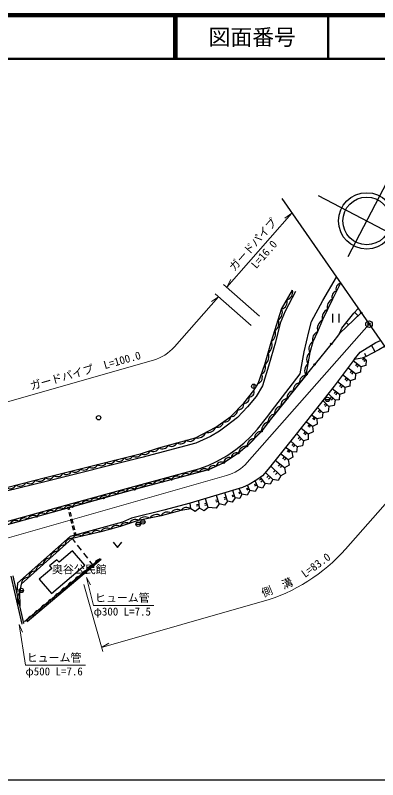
# Model space of a CAD drawing. Units: millimetres, scale not verified. Extents: x 40000 to 680000, y 20000 to 380000.
# Drawn here: x 472371 to 555357, y 205000 to 380000 of the extents above; entities that cross this region are included whole.
import ezdxf
from ezdxf.enums import TextEntityAlignment as Align

# ---------------------------------------------------------------- set-up
doc = ezdxf.new("R2010")
doc.units = ezdxf.units.MM
doc.header["$LTSCALE"] = 1000
doc.header["$PDMODE"] = 32
doc.header["$PDSIZE"] = 500
for name, color, linetype, lineweight in [('M-BGD', 7, 'Continuous', 25), ('M-BMK', 2, 'Continuous', 13), ('M-BMK-HTXT', 7, 'Continuous', 13), ('M-BMK-OTRS', 5, 'Continuous', 25), ('M-BMK-SRVR', 3, 'Continuous', 25), ('M-STR-HTXT', 7, 'Continuous', 13), ('M-STR-STRC', 7, 'Continuous', 25), ('M-TTL', 2, 'Continuous', 140), ('M-TTL-BAND', 7, 'Continuous', 25), ('M-TTL-LINE', 7, 'Continuous', 50)]:
    doc.layers.add(name, color=color, linetype=linetype, lineweight=lineweight)
doc.layers.add('M-OTRS', color=6, linetype='Continuous')
doc.layers.add('M-TTL-TXT', color=7, linetype='Continuous')
doc.styles.add('ＭＳ ゴシック', font='')
doc.styles.get('ＭＳ ゴシック').set_extended_font_data('MS Gothic')

msp = doc.modelspace()

# ---------------------------------------------------------------- linework, layer by layer
at = {"layer": 'M-BGD'}
for p, q in [((544975, 311633), (544975, 309633)), ((546475, 311633), (546475, 309633)), ((551583, 311873), (546638, 307123)), ((550861, 311180), (550075, 311999)), ((548698, 309102), (548305, 309511)), ((554764, 302964), (553966, 304470)), ((552208, 301483), (551840, 301010)), ((552737, 301072), (552061, 301598)), ((552567, 301203), (552199, 300730)), ((552739, 301890), (552392, 302544)), ((552737, 301072), (552675, 299853)), ((540903, 300066), (538900, 297592)), ((550279, 297916), (548519, 299286)), ((551508, 299494), (549716, 300889)), ((550610, 300193), (550241, 299719)), ((550969, 299913), (550601, 299440)), ((551508, 299494), (551446, 298275)), ((552675, 299853), (551508, 299494)), ((549050, 296338), (547323, 297683)), ((549388, 298609), (549020, 298136)), ((549745, 298332), (549376, 297858)), ((550279, 297916), (550217, 296697)), ((551446, 298275), (550279, 297916)), ((547821, 294760), (546126, 296080)), ((548167, 297026), (547798, 296552)), ((548520, 296750), (548151, 296277)), ((549050, 296338), (548988, 295119)), ((550217, 296697), (549050, 296338)), ((526973, 295564), (526973, 294564)), ((546592, 293182), (544914, 294489)), ((546945, 295442), (546577, 294969)), ((547296, 295169), (546927, 294696)), ((547821, 294760), (547759, 293541)), ((548988, 295119), (547821, 294760)), ((545584, 291888), (544046, 293382)), ((544794, 292655), (544376, 292224)), ((545110, 292348), (544692, 291918)), ((545716, 293864), (545348, 293391)), ((546067, 293591), (545698, 293118)), ((546592, 293182), (546530, 291963)), ((547759, 293541), (546592, 293182)), ((544191, 290453), (542803, 291800)), ((543486, 291137), (543068, 290707)), ((543768, 290864), (543350, 290433)), ((543357, 292059), (544357, 292059)), ((545390, 290683), (544191, 290453)), ((545584, 291888), (545390, 290683)), ((546530, 291963), (545584, 291888)), ((542798, 289018), (541561, 290219)), ((542166, 289632), (541748, 289201)), ((542419, 289386), (542001, 288956)), ((542798, 289018), (542604, 287813)), ((543997, 289248), (542798, 289018)), ((544191, 290453), (543997, 289248)), ((541405, 287583), (540159, 288444)), ((540796, 288004), (540455, 287510)), ((541039, 287836), (540698, 287342)), ((542604, 287813), (541405, 287583)), ((541405, 287583), (541531, 286369)), ((539462, 284087), (537784, 285462)), ((540434, 285835), (538923, 286892)), ((539692, 286354), (539348, 285862)), ((539989, 286146), (539645, 285654)), ((541531, 286369), (540434, 285835)), ((540434, 285835), (540560, 284621)), ((538362, 282595), (536797, 284223)), ((538763, 284660), (538382, 284196)), ((539043, 284431), (538662, 283967)), ((539462, 284087), (539432, 282866)), ((540560, 284621), (539462, 284087)), ((536921, 281209), (535437, 282520)), ((536064, 281966), (535667, 281516)), ((537570, 283419), (537138, 283003)), ((537887, 283089), (537455, 282674)), ((538362, 282595), (538127, 281397)), ((539432, 282866), (538362, 282595)), ((535712, 280046), (534281, 281078)), ((534972, 280579), (534622, 280093)), ((535268, 280366), (534917, 279880)), ((535712, 280046), (535929, 278845)), ((536783, 279996), (535712, 280046)), ((536407, 281663), (536009, 281213)), ((536921, 281209), (536783, 279996)), ((538127, 281397), (536921, 281209)), ((534875, 278225), (533087, 279588)), ((533955, 278927), (533591, 278449)), ((534323, 278646), (533959, 278169)), ((535929, 278845), (534875, 278230)), ((533179, 274549), (530854, 276801)), ((534038, 276413), (531873, 278073)), ((532918, 277272), (532553, 276796)), ((533366, 276929), (533001, 276452)), ((535092, 277029), (534038, 276413)), ((534875, 278230), (535092, 277029)), ((531372, 273692), (529656, 275358)), ((531888, 275800), (531471, 275369)), ((532405, 275299), (531987, 274868)), ((534256, 275212), (533179, 274549)), ((534038, 276413), (534256, 275212)), ((527901, 272047), (527260, 273411)), ((528765, 273899), (528286, 273538)), ((529565, 272836), (528508, 274240)), ((529085, 273474), (528605, 273113)), ((530417, 274619), (530000, 274188)), ((530799, 274248), (530381, 273818)), ((531372, 273692), (530768, 272631)), ((532576, 273488), (531372, 273692)), ((533179, 274549), (532576, 273488)), ((524282, 270344), (523667, 271650)), ((525812, 271789), (525269, 271534)), ((525924, 271552), (525381, 271296)), ((526091, 271196), (525516, 272418)), ((527580, 272729), (527037, 272474)), ((527709, 272456), (527166, 272201)), ((527901, 272047), (527294, 270988)), ((528961, 271775), (527901, 272047)), ((529565, 272836), (528961, 271775)), ((530768, 272631), (529565, 272836)), ((519083, 268169), (518455, 270083)), ((520687, 269697), (520117, 269510)), ((520984, 268793), (520371, 270659)), ((522492, 270194), (521922, 270007)), ((522576, 269936), (522006, 269749)), ((522703, 269550), (522053, 268560)), ((522703, 269550), (522162, 271198)), ((523820, 269394), (522703, 269550)), ((523993, 270958), (523450, 270702)), ((524109, 270712), (523566, 270457)), ((524282, 270344), (523820, 269394)), ((525485, 270137), (524282, 270344)), ((526091, 271196), (525485, 270137)), ((527294, 270988), (526091, 271196)), ((512538, 266993), (512430, 268272)), ((514460, 268003), (513862, 267953)), ((514531, 267161), (514388, 268860)), ((516235, 268337), (515658, 268172)), ((516351, 267934), (515774, 267769)), ((516524, 267329), (515951, 269330)), ((518776, 269104), (518206, 268917)), ((518899, 268730), (518329, 268543)), ((519083, 268169), (518351, 267192)), ((520252, 267816), (519083, 268169)), ((520806, 269335), (520235, 269148)), ((520984, 268793), (520252, 267816)), ((522053, 268560), (520984, 268793)), ((484389, 267387), (484680, 267461)), ((484541, 266788), (484389, 267387)), ((484831, 266862), (484680, 267461)), ((484934, 265237), (484688, 266206)), ((485225, 265311), (484979, 266280)), ((513593, 266380), (512538, 266993)), ((514531, 267161), (513593, 266380)), ((514488, 267667), (513890, 267616)), ((515586, 266548), (514531, 267161)), ((516524, 267329), (515586, 266548)), ((518351, 267192), (516524, 267329)), ((485327, 263686), (485081, 264655)), ((485618, 263760), (485372, 264729)), ((485720, 262135), (485474, 263105)), ((486011, 262209), (485765, 263178)), ((500010, 263495), (501010, 263495)), ((501080, 264025), (502080, 264025)), ((486019, 260955), (485868, 261554)), ((486310, 261028), (486158, 261627)), ((485410, 260196), (486078, 259332)), ((494754, 259352), (495754, 258152)), ((495754, 258152), (496754, 259352)), ((486567, 258699), (487484, 257512)), ((474468, 241257), (491812, 255661)), ((487973, 256879), (488891, 255692)), ((492067, 255400), (475064, 241171)), ((489380, 255059), (490048, 254195)), ((473912, 240639), (471464, 251613)), ((474302, 240726), (471854, 251700)), ((473233, 248325), (474233, 248325))]:
    msp.add_line(p, q, dxfattribs=at)
for points in [[(469086, 263754), (485345, 268229), (499546, 272128), (514391, 276206), (516502, 276921), (518408, 277826), (520835, 279154), (522870, 280584), (524736, 282036), (526304, 283552), (527862, 285258), (529929, 287844), (531805, 290388), (537572, 297920), (538520, 302987), (539569, 307518), (540189, 309879), (542827, 314735), (545903, 320029)], [(546867, 318645), (544969, 315021), (542727, 310299), (541606, 307557), (540497, 305231), (539818, 302835), (538900, 297592), (530327, 286895), (528770, 284762), (525422, 281351), (523482, 279777), (520092, 277563), (516579, 275941), (499703, 271470), (485466, 267499), (469144, 262975)], [(411588, 275440), (414013, 272955), (416263, 271479), (418378, 270429), (421669, 269762), (424689, 269412), (442781, 268696), (452618, 268518), (457813, 268911), (462642, 269845), (470327, 271872), (479284, 274153), (501260, 279661), (505266, 280985), (513636, 283274), (518322, 285742), (521720, 288175), (524725, 291179), (527014, 294077), (528016, 295722), (529518, 300050), (531021, 305380), (533346, 312713), (535850, 317042)], [(536552, 316804), (534147, 312268), (533055, 309541), (531946, 305141), (530336, 299704), (528977, 295197), (527546, 292765), (525543, 290368), (523290, 287936), (520642, 285968), (519140, 284829), (517084, 283578), (513695, 282022), (501353, 278731), (479461, 273258), (470339, 271058)], [(546638, 307123), (547158, 308395), (549903, 311808), (550877, 312887)], [(549941, 301190), (551308, 302892), (554948, 305054), (555978, 305561)], [(556948, 304167), (555648, 303432), (552739, 301890), (551817, 301492), (549941, 301190)], [(549941, 301190), (545402, 295110), (540808, 289259), (536086, 283329), (530275, 276080), (528987, 274577), (527700, 273671), (525887, 272598), (524361, 271859), (512430, 268272), (506410, 266678), (498970, 264889), (496935, 263943), (484916, 260653), (472906, 250029), (472690, 247953)], [(512538, 266993), (510307, 266622), (505746, 265441), (500541, 264341), (496356, 262946), (491956, 261766), (485410, 260196), (473749, 249769), (473355, 247838), (473385, 244839)], [(480673, 247610), (488328, 254084), (485503, 257423), (482382, 254783)], [(482382, 254783), (481892, 255361), (480227, 253952), (480716, 253374)], [(480716, 253374), (477848, 250949), (480673, 247610)]]:
    msp.add_lwpolyline(points, dxfattribs=at)
for centre in [(526973, 295064), (543857, 292059), (491436, 287867), (501580, 264025), (500510, 263495), (473733, 248325)]:
    msp.add_circle(centre, 500, dxfattribs=at)
for centre, radius, start, end in [((547098, 317369), 1296, 100.24565, 204.45145), ((534088, 316617), 1813, 286.35006, 13.55011), ((546149, 315557), 1296, 100.24565, 204.45145), ((545725, 313215), 1958, 112.72621, 196.48197), ((532836, 314453), 1813, 286.35006, 13.55011), ((531630, 311912), 1894, 299.79838, 25.01677), ((544604, 310854), 1958, 112.72621, 196.48197), ((530855, 309468), 1894, 299.79838, 25.01677), ((543966, 308192), 2444, 120.46723, 195.07353), ((530080, 307024), 1894, 299.79838, 25.01677), ((542324, 305788), 1909, 112.06995, 196.93495), ((529041, 304500), 2166, 304.54137, 23.97455), ((541410, 303678), 1801, 120.42433, 207.91089), ((541086, 301262), 2020, 128.87537, 211.25738), ((528290, 301835), 2166, 304.54137, 23.97455), ((528140, 299317), 1562, 293.69226, 28.0232), ((540627, 298641), 2020, 128.87537, 211.25738), ((527388, 297153), 1562, 293.69226, 28.0232), ((539009, 296041), 1555, 94.01539, 188.56641), ((537580, 294258), 1555, 94.01539, 188.56641), ((525970, 293726), 1102, 264.80624, 18.56758), ((536151, 292475), 1555, 94.01539, 188.56641), ((524825, 292277), 1102, 264.80624, 18.56758), ((523353, 291049), 1379, 264.59091, 5.40909), ((534722, 290692), 1555, 94.01539, 188.56641), ((521850, 289547), 1379, 264.59091, 5.40909), ((533293, 288910), 1555, 94.01539, 188.56641), ((520381, 288251), 1342, 254.44524, 356.74414), ((531864, 287127), 1555, 94.01539, 188.56641), ((516450, 286455), 2003, 256.40082, 339.1523), ((518682, 287035), 1342, 254.44524, 356.74414), ((530754, 284948), 1993, 102.39444, 185.3606), ((514107, 285221), 2003, 256.40082, 339.1523), ((528774, 283084), 1678, 90.12733, 180.95072), ((508160, 282737), 1427, 235.80205, 334.79105), ((510253, 283309), 1427, 235.80205, 334.79105), ((512345, 283882), 1427, 235.80205, 334.79105), ((527100, 281378), 1678, 90.12733, 180.95072), ((501991, 280811), 1363, 237.55801, 339.00467), ((503994, 281473), 1363, 237.55801, 339.00467), ((506068, 282165), 1427, 235.80205, 334.79105), ((525278, 279547), 1810, 85.4212, 172.69576), ((496068, 279195), 1310, 232.27571, 335.86992), ((498066, 279696), 1310, 232.27571, 335.86992), ((500064, 280197), 1310, 232.27571, 335.86992), ((521363, 277468), 1275, 70.57068, 175.71754), ((523058, 278575), 1275, 70.57068, 175.71754), ((488077, 277192), 1310, 232.27571, 335.86992), ((490075, 277693), 1310, 232.27571, 335.86992), ((492073, 278194), 1310, 232.27571, 335.86992), ((494070, 278695), 1310, 232.27571, 335.86992), ((517744, 275724), 1186, 60.11134, 169.43895), ((519501, 276535), 1186, 60.11134, 169.43895), ((482084, 275690), 1310, 232.27571, 335.86992), ((484082, 276191), 1310, 232.27571, 335.86992), ((486079, 276691), 1310, 232.27571, 335.86992), ((511546, 273635), 1441, 55.6016, 154.07807), ((513655, 274194), 1441, 55.6016, 154.07807), ((515765, 274753), 1441, 55.6016, 154.07807), ((473418, 273779), 1585, 237.48196, 331.08349), ((475658, 274349), 1585, 237.48196, 331.08349), ((477897, 274919), 1585, 237.48196, 331.08349), ((480086, 275189), 1310, 232.27571, 335.86992), ((505217, 271958), 1441, 55.6016, 154.07807), ((507327, 272517), 1441, 55.6016, 154.07807), ((509436, 273076), 1441, 55.6016, 154.07807), ((471179, 273209), 1585, 237.48196, 331.08349), ((498918, 270354), 1364, 54.89795, 156.26903), ((500999, 270840), 1441, 55.6016, 154.07807), ((503108, 271399), 1441, 55.6016, 154.07807), ((492817, 268652), 1364, 54.89795, 156.26903), ((494851, 269219), 1364, 54.89795, 156.26903), ((496884, 269786), 1364, 54.89795, 156.26903), ((486715, 266950), 1364, 54.89795, 156.26903), ((488749, 267517), 1364, 54.89795, 156.26903), ((490783, 268085), 1364, 54.89795, 156.26903), ((478558, 264681), 1371, 54.92696, 156.05745), ((480598, 265247), 1371, 54.92696, 156.05745), ((482638, 265812), 1371, 54.92696, 156.05745), ((484679, 266378), 1371, 54.92696, 156.05745), ((507171, 264635), 1637, 58.50532, 150.5168), ((509451, 265226), 1637, 58.50532, 150.5168), ((511591, 265792), 1529, 51.76137, 147.15951), ((472437, 262985), 1371, 54.92696, 156.05745), ((474477, 263550), 1371, 54.92696, 156.05745), ((476518, 264116), 1371, 54.92696, 156.05745), ((499800, 263076), 1466, 59.66018, 157.20972), ((502156, 263130), 2019, 60.72397, 143.14264), ((504759, 263680), 2019, 60.72397, 143.14264), ((493327, 261050), 1547, 57.61158, 152.42515), ((495527, 261640), 1547, 57.61158, 152.42515), ((497708, 262378), 1466, 59.66018, 157.20972), ((486736, 259477), 1509, 55.44091, 151.52392), ((488918, 260000), 1509, 55.44091, 151.52392), ((491100, 260523), 1509, 55.44091, 151.52392), ((485243, 258707), 1498, 83.58722, 180.01714), ((483577, 257218), 1498, 83.58722, 180.01714), ((480245, 254238), 1498, 83.58722, 180.01714), ((481911, 255728), 1498, 83.58722, 180.01714), ((478579, 252749), 1498, 83.58722, 180.01714), ((490240, 252872), 1266, 77.14823, 182.69963), ((491786, 254166), 1266, 77.14823, 182.69963), ((476913, 251259), 1498, 83.58722, 180.01714), ((488694, 251579), 1266, 77.14823, 182.69963), ((475247, 249770), 1498, 83.58722, 180.01714), ((485603, 248992), 1266, 77.14823, 182.69963), ((487149, 250285), 1266, 77.14823, 182.69963), ((484057, 247698), 1266, 77.14823, 182.69963), ((475367, 246358), 2498, 143.66757, 217.44432), ((482512, 246404), 1266, 77.14823, 182.69963), ((479420, 243817), 1266, 77.14823, 182.69963), ((480966, 245111), 1266, 77.14823, 182.69963), ((477874, 242524), 1266, 77.14823, 182.69963), ((476329, 241230), 1266, 77.14823, 182.69963)]:
    msp.add_arc(centre, radius, start, end, dxfattribs=at)
at = {"layer": 'M-BMK'}
for p, q in [((553366, 309312), (525485, 277636)), ((470504, 260326), (520717, 274626))]:
    msp.add_line(p, q, dxfattribs=at)
msp.add_arc((517978, 284243), 10000, 285.89565, 318.64555, dxfattribs=at)
at = {"layer": 'M-BMK-OTRS'}
msp.add_line((533366, 338035), (573366, 280589), dxfattribs=at)
at = {"layer": 'M-BMK-SRVR'}
msp.add_line((557455, 341787), (548535, 324686), dxfattribs=at)
msp.add_lwpolyline([(541720, 338721), (568319, 324848), (566007, 327170), (563559, 326528)], dxfattribs=at)
for centre, radius in [((552833, 332925), 6451), ((552833, 332925), 5458), ((553366, 309312), 750)]:
    msp.add_circle(centre, radius, dxfattribs=at)
msp.add_point((553366, 309312), dxfattribs=at)
at = {"layer": 'M-OTRS'}
msp.add_point((553366, 309312), dxfattribs=at)
at = {"layer": 'M-STR-HTXT'}
for p, q in [((535714, 334663), (520820, 317743)), ((535714, 334663), (534083, 333567)), ((520820, 317743), (521701, 319499)), ((528327, 311135), (520070, 318403)), ((518913, 315575), (508790, 304075)), ((518913, 315575), (517282, 314479)), ((526419, 308968), (518162, 316236)), ((464830, 289903), (504023, 301064)), ((571018, 283961), (548004, 257815)), ((488669, 251312), (489627, 249596)), ((488029, 249721), (492411, 234332)), ((492137, 235294), (528934, 245773)), ((473257, 240568), (474042, 238767)), ((492137, 235294), (493828, 236295))]:
    msp.add_line(p, q, dxfattribs=at)
for points in [[(488669, 251312), (490316, 244917), (504066, 244917)], [(473257, 240568), (474706, 231212), (488456, 231212)]]:
    msp.add_lwpolyline(points, dxfattribs=at)
for centre, radius, start in [((501284, 310682), 10000, 285.89563), ((517978, 284243), 40000, 285.89565)]:
    msp.add_arc(centre, radius, start, 318.64555, dxfattribs=at)
at = {"layer": 'M-STR-STRC'}
for p, q in [((551474, 311769), (546638, 307123)), ((546638, 307123), (544821, 304887)), ((544632, 304654), (540998, 300182)), ((538990, 297703), (538994, 297709)), ((538806, 297475), (534707, 292361)), ((534519, 292127), (530420, 287012)), ((530238, 286774), (528858, 284883)), ((528665, 284655), (525527, 281458)), ((525306, 281256), (523599, 279871)), ((523357, 279695), (520218, 277645)), ((519956, 277500), (516715, 276004)), ((516434, 275903), (508286, 273744)), ((507996, 273667), (499848, 271508)), ((499558, 271430), (492729, 269525)), ((492440, 269444), (485611, 267540)), ((485322, 267459), (477450, 265277)), ((477161, 265197), (469289, 263015))]:
    msp.add_line(p, q, dxfattribs=at)
for centre, radius in [((551583, 311873), 150), ((551583, 311873), 120), ((551583, 311873), 100), ((544727, 304771), 150), ((544727, 304771), 120), ((544727, 304771), 100), ((540903, 300066), 150), ((540903, 300066), 120), ((540903, 300066), 100), ((538900, 297592), 150), ((538900, 297592), 120), ((538900, 297592), 100), ((539084, 297820), 150), ((539084, 297820), 120), ((539084, 297820), 100), ((534613, 292244), 150), ((534613, 292244), 120), ((534613, 292244), 100), ((530327, 286895), 150), ((530327, 286895), 120), ((530327, 286895), 100), ((528770, 284762), 150), ((528770, 284762), 120), ((528770, 284762), 100), ((525422, 281351), 150), ((525422, 281351), 120), ((525422, 281351), 100), ((523482, 279777), 150), ((523482, 279777), 120), ((523482, 279777), 100), ((520092, 277563), 150), ((520092, 277563), 120), ((520092, 277563), 100), ((516579, 275941), 150), ((516579, 275941), 120), ((516579, 275941), 100), ((508141, 273706), 150), ((508141, 273706), 120), ((508141, 273706), 100), ((499703, 271470), 150), ((499703, 271470), 120), ((499703, 271470), 100), ((492585, 269485), 150), ((492585, 269485), 120), ((492585, 269485), 100), ((485466, 267499), 150), ((485466, 267499), 120), ((485466, 267499), 100), ((477305, 265237), 150), ((477305, 265237), 120), ((477305, 265237), 100)]:
    msp.add_circle(centre, radius, dxfattribs=at)
at = {"layer": 'M-TTL'}
msp.add_line((680000, 380000), (40000, 380000), dxfattribs=at)
msp.add_line((680000, 380000), (40000, 380000), dxfattribs=at)
at = {"layer": 'M-TTL-BAND'}
msp.add_line((40000, 205000), (579000, 205000), dxfattribs=at)
msp.add_line((40000, 205000), (579000, 205000), dxfattribs=at)
at = {"layer": 'M-TTL-LINE'}
for p, q in [((508747, 380000), (508747, 370000)), ((508747, 380000), (508747, 370000)), ((509247, 380000), (509247, 370000)), ((509247, 380000), (509247, 370000)), ((543997, 380000), (543997, 370000)), ((543997, 380000), (543997, 370000)), ((40000, 370000), (680000, 370000)), ((40000, 370000), (680000, 370000))]:
    msp.add_line(p, q, dxfattribs=at)

# ---------------------------------------------------------------- texts
at = {"layer": 'M-BMK-HTXT', "style": 'ＭＳ ゴシック'}
msp.add_text('奥谷公民館', height=1833, dxfattribs=at).set_placement((487025, 251685), align=Align.BOTTOM_CENTER)
at = {"layer": 'M-STR-HTXT', "style": 'ＭＳ ゴシック'}
for s, rotation, p in [('ガードパイプ', 48.645, (527892, 326533)), ('ガードパイプ\u3000L=100.0', 15.896, (488821, 297255)), ('L=83.0', 36.051, (542052, 252927)), ('側\u3000溝', 22.155, (532859, 247653))]:
    msp.add_text(s, height=1833, rotation=rotation, dxfattribs=at).set_placement(p, align=Align.BOTTOM_CENTER)
msp.add_text('L=16.0', height=1833, rotation=48.645, dxfattribs=at).set_placement((528643, 325872), align=Align.TOP_CENTER)
for p in [(490616, 245167), (475006, 231462)]:
    msp.add_text('ヒューム管', height=1833, dxfattribs=at).set_placement(p, align=Align.BOTTOM_LEFT)
for s, p in [('φ300 L=7.5', (490316, 244417)), ('φ500 L=7.6', (474706, 230712))]:
    msp.add_text(s, height=1833, dxfattribs=at).set_placement(p, align=Align.TOP_LEFT)
at = {"layer": 'M-TTL-TXT', "style": 'ＭＳ ゴシック'}
msp.add_text('図面番号', height=3666, dxfattribs=at).set_placement((526622, 375000), align=Align.MIDDLE_CENTER)
msp.add_text('図面番号', height=3666, dxfattribs=at).set_placement((526622, 375000), align=Align.MIDDLE_CENTER)

doc.saveas('drawing.dxf')
